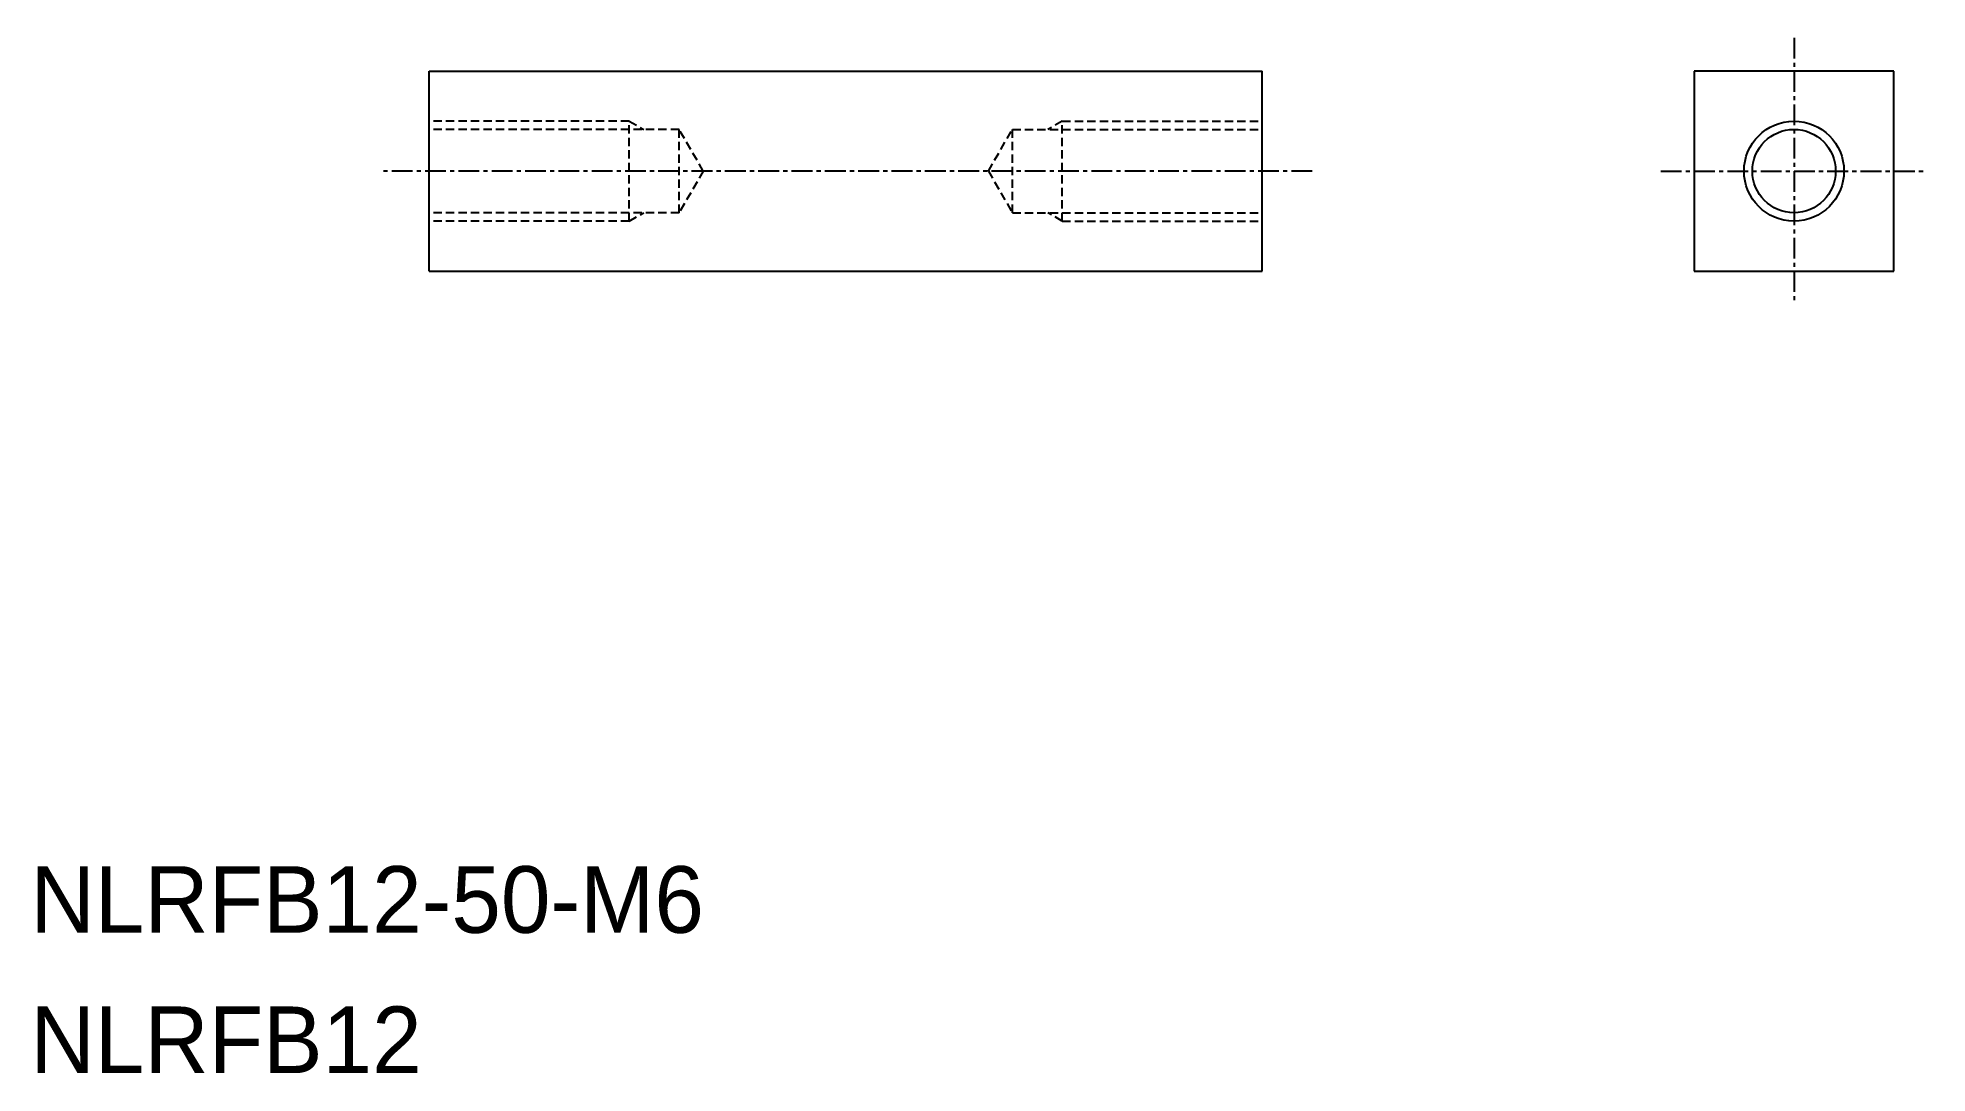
# Model space of a CAD drawing. Extents: x 353 to 466, y 96 to 158.
import ezdxf

# ---------------------------------------------------------------- set-up
doc = ezdxf.new("R2010")
doc.units = 0
doc.linetypes.add('CENTER', pattern=[2, 1.25, -0.25, 0.25, -0.25])
doc.linetypes.add('DASHED', pattern=[0.75, 0.5, -0.25])
doc.layers.get('0').update_dxf_attribs({"linetype": 'CONTINUOUS'})
doc.layers.add('CENTER', color=1, linetype='CENTER')

msp = doc.modelspace()

# ---------------------------------------------------------------- linework, layer by layer
at = {"color": 7, "linetype": 'CONTINUOUS'}
for p, q in [((376.13, 143.85), (376.13, 155.85)), ((376.13, 155.85), (426.13, 155.85)), ((426.13, 143.85), (426.13, 155.85)), ((452.05, 155.85), (452.05, 143.85)), ((464.05, 155.85), (452.05, 155.85)), ((464.05, 143.85), (464.05, 155.85)), ((376.13, 143.85), (426.13, 143.85)), ((452.05, 143.85), (464.05, 143.85))]:
    msp.add_line(p, q, dxfattribs=at)
at = {"color": 3, "linetype": 'DASHED'}
for p, q in [((388.13, 152.85), (376.13, 152.85)), ((391.13, 152.35), (376.13, 152.35)), ((388.13, 146.85), (388.13, 152.85)), ((388.13, 152.85), (389, 152.35)), ((392.58, 149.85), (391.13, 152.35)), ((391.13, 147.35), (391.13, 152.35)), ((409.69, 149.85), (411.13, 152.35)), ((411.13, 152.35), (426.13, 152.35)), ((411.13, 147.35), (411.13, 152.35)), ((414.13, 152.85), (413.27, 152.35)), ((414.13, 152.85), (426.13, 152.85)), ((414.13, 146.85), (414.13, 152.85)), ((392.58, 149.85), (391.13, 147.35)), ((409.69, 149.85), (411.13, 147.35)), ((391.13, 147.35), (376.13, 147.35)), ((388.13, 146.85), (376.13, 146.85)), ((388.13, 146.85), (389, 147.35)), ((411.13, 147.35), (426.13, 147.35)), ((414.13, 146.85), (413.27, 147.35)), ((414.13, 146.85), (426.13, 146.85))]:
    msp.add_line(p, q, dxfattribs=at)
at = {"color": 3, "linetype": 'CONTINUOUS'}
msp.add_circle((458.05, 149.85), 3, dxfattribs=at)
at = {"color": 7, "linetype": 'CONTINUOUS'}
msp.add_circle((458.05, 149.85), 2.5, dxfattribs=at)
at = {"layer": 'CENTER', "color": 1, "linetype": 'CENTER'}
for p, q in [((458.05, 157.85), (458.05, 141.85)), ((429.13, 149.85), (373.13, 149.85)), ((450.05, 149.85), (466.05, 149.85))]:
    msp.add_line(p, q, dxfattribs=at)

# ---------------------------------------------------------------- texts
at = {"color": 7, "linetype": 'CONTINUOUS'}
for s, p in [('NLRFB12-50-M6', (352.19, 104.14)), ('NLRFB12', (352.19, 95.72))]:
    msp.add_text(s, height=4, dxfattribs=at).set_placement(p)

doc.saveas('drawing.dxf')
